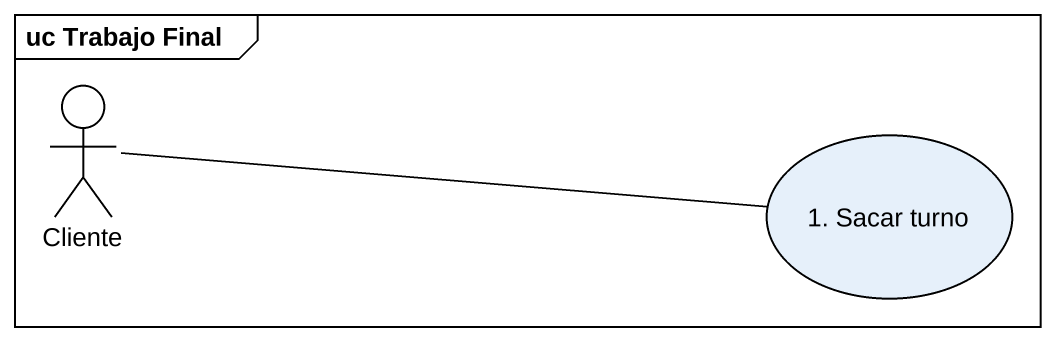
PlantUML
@startuml
mainframe uc Trabajo Final
actor Cliente
usecase "1. Sacar turno" as u1_Sacar_turno
Cliente -right- u1_Sacar_turno
@enduml
